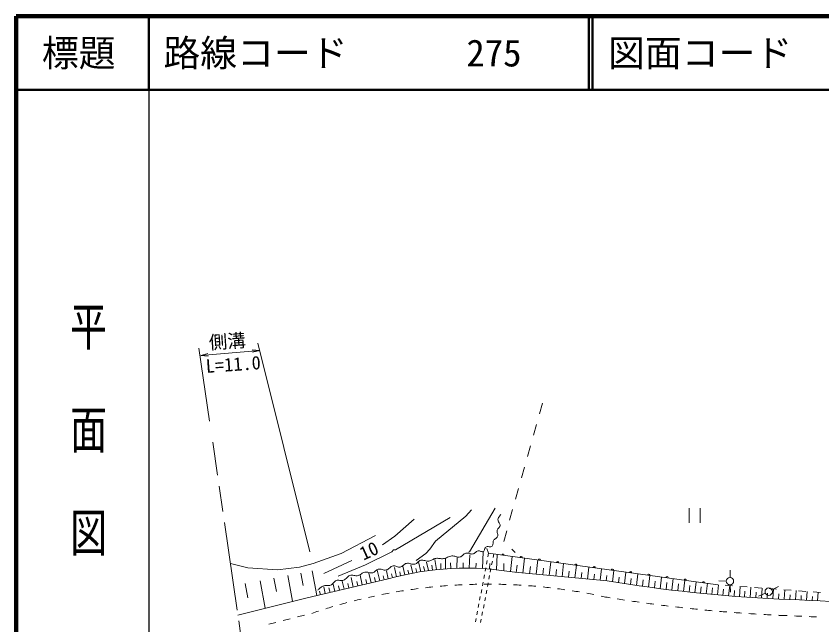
# Model space of a CAD drawing. Units: millimetres, scale not verified. Extents: x 40000 to 680000, y 20000 to 380000.
# Drawn here: x 40000 to 149414, y 297379 to 380000 of the extents above; entities that cross this region are included whole.
import ezdxf
from ezdxf.enums import TextEntityAlignment as Align

# ---------------------------------------------------------------- set-up
doc = ezdxf.new("R2010")
doc.units = ezdxf.units.MM
doc.header["$LTSCALE"] = 1000
doc.linetypes.add('CHAIN', pattern=[18.5, 12, -1.5, 3.5, -1.5])
for name, color, linetype, lineweight in [('M-BGD', 7, 'Continuous', 13), ('M-STR-HTXT', 7, 'Continuous', 13), ('M-STR-STRC', 7, 'Continuous', 13), ('M-TTL', 2, 'Continuous', 140), ('M-TTL-BAND', 7, 'Continuous', 25), ('M-TTL-LINE', 7, 'Continuous', 50)]:
    doc.layers.add(name, color=color, linetype=linetype, lineweight=lineweight)
doc.layers.add('M-TTL-TXT', color=7, linetype='Continuous')
doc.styles.add('@ＭＳ ゴシック', font='')
doc.styles.add('ＭＳ ゴシック', font='')
doc.styles.get('@ＭＳ ゴシック').set_extended_font_data('@MS Gothic')
doc.styles.get('ＭＳ ゴシック').set_extended_font_data('MS Gothic')

# ---------------------------------------------------------------- blocks, each defined once
blk = doc.blocks.new('田')
at = {"color": 7, "linetype": 'Continuous', "lineweight": 13}
for p, q in [((-0.75, 2), (-0.75, 0)), ((0.75, 0), (0.75, 2))]:
    blk.add_line(p, q, dxfattribs=at)
blk = doc.blocks.new('open_arrow')
at = {"color": 0, "linetype": 'Continuous', "lineweight": -2}
blk.add_lwpolyline([(7.5, 1.25), (0, 0), (7.5, -1.25)], dxfattribs=at)

msp = doc.modelspace()

# ---------------------------------------------------------------- linework, layer by layer
at = {"layer": 'M-BGD'}
for p, q in [((111058, 326016), (111462, 327461)), ((110250, 323127), (110654, 324572)), ((109441, 320238), (109845, 321683)), ((108633, 317349), (109037, 318794)), ((107824, 314460), (108228, 315905)), ((107016, 311571), (107420, 313016)), ((106207, 308682), (106612, 310127)), ((103898, 307763), (104161, 307106)), ((107784, 307181), (107293, 307648)), ((98308, 304981), (98297, 306370)), ((99833, 305061), (99897, 306590)), ((101541, 305079), (101616, 306889)), ((103334, 305017), (103428, 307277)), ((104161, 307106), (104067, 306615)), ((104161, 307106), (135284, 302826)), ((104856, 307010), (104762, 306519)), ((105217, 304862), (105304, 306948)), ((107118, 304612), (107348, 306667)), ((108822, 304412), (109049, 306433)), ((85582, 306127), (81772, 304349)), ((92771, 304180), (92492, 305365)), ((93867, 304404), (93601, 305534)), ((94949, 304592), (94636, 305925)), ((95483, 304674), (95338, 305290)), ((96017, 304748), (95747, 305899)), ((96545, 304814), (96448, 305487)), ((97072, 304873), (96879, 306268)), ((97688, 304932), (97669, 305714)), ((99020, 305026), (99001, 305788)), ((100685, 305079), (100715, 305783)), ((102436, 305058), (102464, 305754)), ((103973, 306123), (103879, 305632)), ((104274, 304951), (104306, 305723)), ((104667, 306028), (104573, 305537)), ((106204, 304745), (106243, 305691)), ((107916, 304496), (108028, 305504)), ((109720, 304329), (109828, 305292)), ((110617, 304246), (110834, 306188)), ((112392, 304082), (112600, 305945)), ((114147, 303920), (114347, 305705)), ((115883, 303759), (116075, 305467)), ((78661, 304407), (78975, 302732)), ((80220, 304699), (80848, 301350)), ((88210, 303077), (87897, 304410)), ((89385, 303351), (89042, 304815)), ((90538, 303621), (90279, 304725)), ((91099, 303775), (90974, 304309)), ((91661, 303920), (91370, 305159)), ((92216, 304054), (92096, 304561)), ((93318, 304296), (93198, 304809)), ((94407, 304502), (94278, 305052)), ((103785, 305141), (103691, 304650)), ((104479, 305046), (104385, 304555)), ((107709, 304515), (120270, 303354)), ((111505, 304164), (111608, 305083)), ((113270, 304001), (113368, 304876)), ((115016, 303839), (115109, 304671)), ((116742, 303680), (116831, 304469)), ((117600, 303600), (117783, 305232)), ((118450, 303522), (118534, 304269)), ((119299, 303443), (119473, 305000)), ((120973, 303238), (121144, 304770)), ((122622, 302977), (122797, 304543)), ((124254, 302733), (124432, 304318)), ((136943, 303815), (136963, 304814)), ((73121, 303368), (73819, 299642)), ((75014, 303723), (75351, 301926)), ((76895, 304075), (77546, 300604)), ((90514, 303614), (79509, 301051)), ((84545, 302224), (84291, 303307)), ((85790, 302514), (85489, 303795)), ((86402, 302656), (86262, 303250)), ((87012, 302798), (86700, 304123)), ((87611, 302938), (87474, 303523)), ((88798, 303214), (88663, 303790)), ((89963, 303486), (89829, 304052)), ((103408, 303177), (103314, 302686)), ((103597, 304159), (103503, 303668)), ((104103, 303082), (104009, 302590)), ((104291, 304064), (104197, 303573)), ((120139, 303366), (120218, 304071)), ((121797, 303106), (121884, 303875)), ((123438, 302853), (123531, 303681)), ((125063, 302617), (125160, 303490)), ((125871, 302505), (126049, 304096)), ((126671, 302397), (126772, 303300)), ((127470, 302292), (127648, 303876)), ((128263, 302192), (128366, 303113)), ((129054, 302094), (129229, 303658)), ((130622, 301911), (130793, 303443)), ((132174, 301743), (132341, 303230)), ((136433, 303325), (135433, 303345)), ((71105, 302990), (71466, 301061)), ((81982, 301627), (81768, 302539)), ((82630, 301778), (82484, 302401)), ((83276, 301929), (83045, 302911)), ((83911, 302076), (83767, 302690)), ((85168, 302369), (85027, 302973)), ((103220, 302195), (103126, 301704)), ((103915, 302099), (103821, 301608)), ((129838, 302001), (129942, 302927)), ((131398, 301825), (131501, 302744)), ((132942, 301664), (133043, 302563)), ((133710, 301588), (133871, 303020)), ((134471, 301515), (134568, 302384)), ((135231, 301446), (135385, 302818)), ((135984, 301380), (136076, 302206)), ((136282, 302751), (137279, 302677)), ((136736, 301317), (136892, 302705)), ((136952, 302815), (136989, 301816)), ((137481, 301258), (137568, 302031)), ((138211, 301202), (138310, 302599)), ((138276, 302602), (139273, 302527)), ((139672, 301099), (139771, 302490)), ((140270, 302453), (141268, 302378)), ((141223, 301001), (141321, 302374)), ((142265, 302304), (143262, 302229)), ((142639, 302113), (143529, 302569)), ((142765, 300916), (142861, 302259)), ((144259, 302154), (145256, 302080)), ((144298, 300851), (144390, 302145)), ((145821, 300791), (145910, 302031)), ((146254, 302005), (147251, 301931)), ((79509, 301051), (70110, 298683)), ((81324, 301474), (81215, 301958)), ((103032, 301213), (102938, 300722)), ((103727, 301117), (103632, 300626)), ((138892, 301153), (138947, 301933)), ((140448, 301049), (140502, 301817)), ((141737, 301682), (140822, 301278)), ((141994, 300957), (142047, 301702)), ((143532, 300878), (143582, 301588)), ((145060, 300822), (145107, 301474)), ((146578, 300758), (146621, 301362)), ((147334, 300723), (147419, 301918)), ((148085, 300685), (148125, 301250)), ((148248, 301856), (149245, 301782)), ((148836, 300646), (148918, 301806)), ((102844, 300231), (102750, 299740)), ((103538, 300135), (103444, 299644)), ((102656, 299249), (102562, 298757)), ((103350, 299153), (103256, 298662)), ((102468, 298266), (102373, 297775)), ((103162, 298171), (103068, 297680))]:
    msp.add_line(p, q, dxfattribs=at)
at = {"layer": 'M-BGD', "linetype": 'CHAIN'}
msp.add_line((75331, 262781), (66696, 322157), dxfattribs=at)
at = {"layer": 'M-BGD'}
for points in [[(101838, 312985), (101076, 312138), (96927, 308751), (96165, 307651), (95657, 307058), (94303, 306127)], [(105055, 313239), (101584, 307312), (101415, 307227)], [(80948, 302087), (81035, 302160), (81120, 302238), (81204, 302317), (81288, 302396), (81375, 302471), (81465, 302540), (81560, 302601), (81661, 302650), (81787, 302687), (81918, 302704), (82052, 302707), (82188, 302704), (82323, 302701), (82457, 302705), (82588, 302723), (82712, 302763), (82819, 302822), (82914, 302900), (83002, 302990), (83086, 303086), (83171, 303181), (83259, 303269), (83355, 303345), (83463, 303401), (83584, 303433), (83710, 303442), (83839, 303436), (83969, 303422), (84100, 303408), (84229, 303401), (84355, 303409), (84477, 303438), (84593, 303495), (84698, 303572), (84795, 303663), (84889, 303760), (84983, 303857), (85081, 303946), (85186, 304022), (85303, 304077), (85438, 304108), (85577, 304116), (85719, 304107), (85862, 304090), (86006, 304071), (86149, 304057), (86290, 304057), (86429, 304077), (86548, 304115), (86661, 304170), (86771, 304236), (86879, 304306), (86987, 304376), (87096, 304440), (87210, 304492), (87330, 304527), (87465, 304541), (87601, 304533), (87739, 304511), (87876, 304482), (88014, 304454), (88150, 304435), (88286, 304432), (88419, 304452), (88522, 304492), (88617, 304550), (88707, 304621), (88794, 304698), (88881, 304775), (88971, 304845), (89066, 304902), (89170, 304940), (89304, 304957), (89439, 304947), (89576, 304921), (89714, 304886), (89851, 304851), (89988, 304824), (90124, 304813), (90259, 304827), (90386, 304872), (90505, 304940), (90617, 305024), (90727, 305115), (90836, 305206), (90949, 305287), (91068, 305352), (91197, 305391), (91315, 305396), (91432, 305376), (91549, 305341), (91666, 305296), (91784, 305252), (91901, 305217), (92018, 305197), (92136, 305203), (92255, 305239), (92364, 305299), (92468, 305375), (92569, 305459), (92669, 305545), (92772, 305623), (92881, 305687), (92999, 305729), (93143, 305745), (93288, 305734), (93435, 305706), (93582, 305669), (93729, 305633), (93875, 305606), (94020, 305597), (94163, 305616), (94272, 305657), (94372, 305720), (94466, 305796), (94557, 305879), (94648, 305962), (94742, 306038), (94842, 306100), (94951, 306141), (95085, 306160), (95220, 306154), (95356, 306131), (95493, 306099), (95630, 306065), (95767, 306037), (95904, 306023), (96040, 306029), (96163, 306056), (96281, 306099), (96396, 306153), (96510, 306212), (96624, 306272), (96739, 306328), (96857, 306373), (96979, 306404), (97109, 306418), (97240, 306417), (97372, 306406), (97504, 306389), (97636, 306373), (97768, 306360), (97899, 306356), (98030, 306367), (98175, 306398), (98316, 306444), (98455, 306500), (98592, 306562), (98730, 306622), (98869, 306676), (99011, 306718), (99156, 306742), (99298, 306742), (99439, 306722), (99581, 306688), (99722, 306648), (99863, 306611), (100004, 306584), (100144, 306575), (100283, 306592), (100392, 306632), (100492, 306694), (100586, 306770), (100677, 306854), (100768, 306938), (100861, 307015), (100961, 307077), (101071, 307118), (101187, 307131), (101303, 307122), (101421, 307097), (101539, 307065), (101658, 307032), (101776, 307006), (101893, 306995), (102009, 307005), (102106, 307036), (102197, 307085), (102283, 307145), (102366, 307211), (102450, 307277), (102536, 307337), (102626, 307386), (102723, 307418), (102812, 307425), (102903, 307412), (102995, 307387), (103087, 307358), (103179, 307332), (103268, 307315), (103354, 307317), (103436, 307343), (103501, 307394), (103548, 307463), (103583, 307545), (103610, 307635), (103637, 307725), (103670, 307810), (103713, 307885), (103774, 307944), (103871, 307987), (103980, 308002), (104096, 307999), (104215, 307988), (104333, 307978), (104445, 307979), (104548, 308002), (104638, 308056), (104698, 308132), (104732, 308223), (104749, 308324), (104756, 308431), (104759, 308540), (104767, 308648), (104786, 308751), (104825, 308845), (104883, 308921), (104955, 308987), (105036, 309045), (105121, 309101), (105204, 309157), (105280, 309218), (105343, 309288), (105388, 309370), (105412, 309473), (105410, 309580), (105391, 309688), (105362, 309798), (105332, 309909), (105308, 310019), (105300, 310127), (105313, 310234), (105348, 310317), (105400, 310393), (105463, 310463), (105531, 310532), (105598, 310600), (105657, 310672), (105702, 310749), (105726, 310834), (105723, 310941), (105692, 311045), (105642, 311146), (105583, 311247), (105522, 311347), (105470, 311449), (105435, 311553), (105426, 311660), (105442, 311758), (105475, 311851), (105520, 311941), (105574, 312028), (105632, 312114), (105692, 312200), (105750, 312286), (105801, 312374)], [(98959, 311969), (91509, 307566), (91255, 307566), (91001, 307312), (87445, 305534), (83719, 304010)], [(94049, 311715), (91424, 309429), (89731, 308243)], [(88799, 309513), (84143, 307058), (80333, 305703)], [(80333, 305703), (78470, 305195), (75507, 304857), (71443, 305111), (69089, 305699)]]:
    msp.add_lwpolyline(points, dxfattribs=at)
for centre in [(136933, 303315), (142194, 301884)]:
    msp.add_circle(centre, 500, dxfattribs=at)
for centre, radius, start, end in [((106101, 306839), 150, 352.17008, 172.17008), ((108578, 306498), 150, 352.17008, 172.17008), ((111054, 306158), 150, 352.17008, 172.17008), ((113531, 305817), 150, 352.17008, 172.17008), ((116008, 305477), 150, 352.17008, 172.17008), ((118484, 305136), 150, 352.17008, 172.17008), ((101096, 266189), 38892, 80.21084, 105.78847), ((120961, 304795), 150, 352.17008, 172.17008), ((123438, 304455), 150, 352.17008, 172.17008), ((125914, 304114), 150, 352.17008, 172.17008), ((153004, 500443), 199789, 260.56986, 267.30063), ((128391, 303774), 150, 352.17008, 172.17008), ((130868, 303433), 150, 352.17008, 172.17008), ((133345, 303092), 150, 352.17008, 172.17008), ((134973, 44037), 256983, 83.08537, 88.07728)]:
    msp.add_arc(centre, radius, start, end, dxfattribs=at)
at = {"layer": 'M-STR-HTXT'}
for p, q in [((66274, 325027), (64819, 334921)), ((79875, 307296), (72831, 335601)), ((65061, 333951), (73072, 334631))]:
    msp.add_line(p, q, dxfattribs=at)
at = {"layer": 'M-STR-STRC'}
for p, q in [((75285, 297718), (74315, 297474)), ((77225, 298207), (76255, 297963)), ((79164, 298696), (78194, 298451))]:
    msp.add_line(p, q, dxfattribs=at)
for centre, radius, start, end in [((104029, 228910), 73995, 98.8799, 99.65422), ((104029, 228910), 73995, 97.33125, 98.10557), ((104029, 228910), 73995, 95.78261, 96.55693), ((104029, 228910), 73995, 94.23396, 95.00828), ((104029, 228910), 73995, 92.68532, 93.45964), ((104029, 228910), 73995, 91.13667, 91.91099), ((104029, 228910), 73995, 89.58803, 90.36235), ((104029, 228910), 73995, 88.03938, 88.8137), ((104029, 228910), 73995, 86.49074, 87.26506), ((104029, 228910), 73995, 84.94209, 85.71642), ((104029, 228910), 73995, 83.39345, 84.16777), ((104029, 228910), 73995, 81.8448, 82.61913), ((104029, 228910), 73995, 80.29616, 81.07048), ((104029, 228910), 73995, 101.97719, 102.64603), ((104029, 228910), 73995, 100.42854, 101.20286), ((104029, 228910), 73995, 78.74751, 79.52184), ((104029, 228910), 73995, 77.65102, 77.97319), ((153004, 500443), 201989, 260.55403, 260.78074), ((153004, 500443), 201989, 261.0644, 261.34806), ((104029, 228910), 73995, 106.51764, 107.29196), ((104029, 228910), 73995, 104.96899, 105.74332), ((104029, 228910), 73995, 103.42035, 104.19467), ((153004, 500443), 201989, 261.63172, 261.91538), ((153004, 500443), 201989, 262.19904, 262.48269), ((153004, 500443), 201989, 262.76635, 263.05001), ((153004, 500443), 201989, 263.33367, 263.61733), ((104029, 228910), 73995, 108.06628, 108.84061), ((153004, 500443), 201989, 263.90099, 264.18464), ((153004, 500443), 201989, 264.4683, 264.75196), ((153004, 500443), 201989, 265.03562, 265.31928), ((153004, 500443), 201989, 265.60293, 265.88659), ((153004, 500443), 201989, 266.17025, 266.45391), ((153004, 500443), 201989, 266.73757, 267.02123), ((134973, 44037), 254783, 88.03745, 88.08062), ((134973, 44037), 254783, 87.81257, 88.03745), ((134973, 44037), 254783, 87.3628, 87.58769), ((134973, 44037), 254783, 86.91304, 87.13792)]:
    msp.add_arc(centre, radius, start, end, dxfattribs=at)
at = {"layer": 'M-TTL'}
for p, q in [((40000, 380000), (40000, 20000)), ((680000, 380000), (40000, 380000))]:
    msp.add_line(p, q, dxfattribs=at)
at = {"layer": 'M-TTL-BAND'}
msp.add_line((58000, 370000), (58000, 20000), dxfattribs=at)
at = {"layer": 'M-TTL-LINE'}
for p, q in [((58000, 380000), (58000, 370000)), ((117750, 380000), (117750, 370000)), ((118250, 380000), (118250, 370000)), ((40000, 370000), (680000, 370000))]:
    msp.add_line(p, q, dxfattribs=at)

# ---------------------------------------------------------------- block references
at = {"layer": 'M-BGD', "xscale": 1000, "yscale": 1000}
msp.add_blockref('田', (132125, 311226), dxfattribs=at)
at = {"layer": 'M-STR-HTXT', "xscale": 133, "yscale": 133}
for p, rotation in [((65061, 333951), 4.9), ((73072, 334631), 184.9)]:
    msp.add_blockref('open_arrow', p, dxfattribs=dict(at, rotation=rotation))

# ---------------------------------------------------------------- texts
at = {"layer": 'M-BGD', "style": 'ＭＳ ゴシック'}
msp.add_text('10', height=1833, rotation=24.717, dxfattribs=at).set_placement((88520, 306114), align=Align.BOTTOM_CENTER)
at = {"layer": 'M-STR-HTXT', "style": 'ＭＳ ゴシック'}
for s, p in [('側溝', (68771, 334407)), ('L=11.0', (69583, 331282))]:
    msp.add_text(s, height=1833, rotation=3.975, dxfattribs=at).set_placement(p, align=Align.BOTTOM_CENTER)
at = {"layer": 'M-TTL-BAND', "style": '@ＭＳ ゴシック', "width": 1.4}
msp.add_text('平  面  図', height=3666, rotation=270, dxfattribs=at).set_placement((49777, 306475), align=Align.MIDDLE_RIGHT)
at = {"layer": 'M-TTL-TXT', "style": 'ＭＳ ゴシック'}
msp.add_text('標題', height=3666, dxfattribs=at).set_placement((48500, 375000), align=Align.MIDDLE_CENTER)
for s, p in [('路線コード', (60000, 375000)), ('275', (101142, 375000)), ('図面コード', (120380, 375000))]:
    msp.add_text(s, height=3666, dxfattribs=at).set_placement(p, align=Align.MIDDLE_LEFT)

doc.saveas('drawing.dxf')
